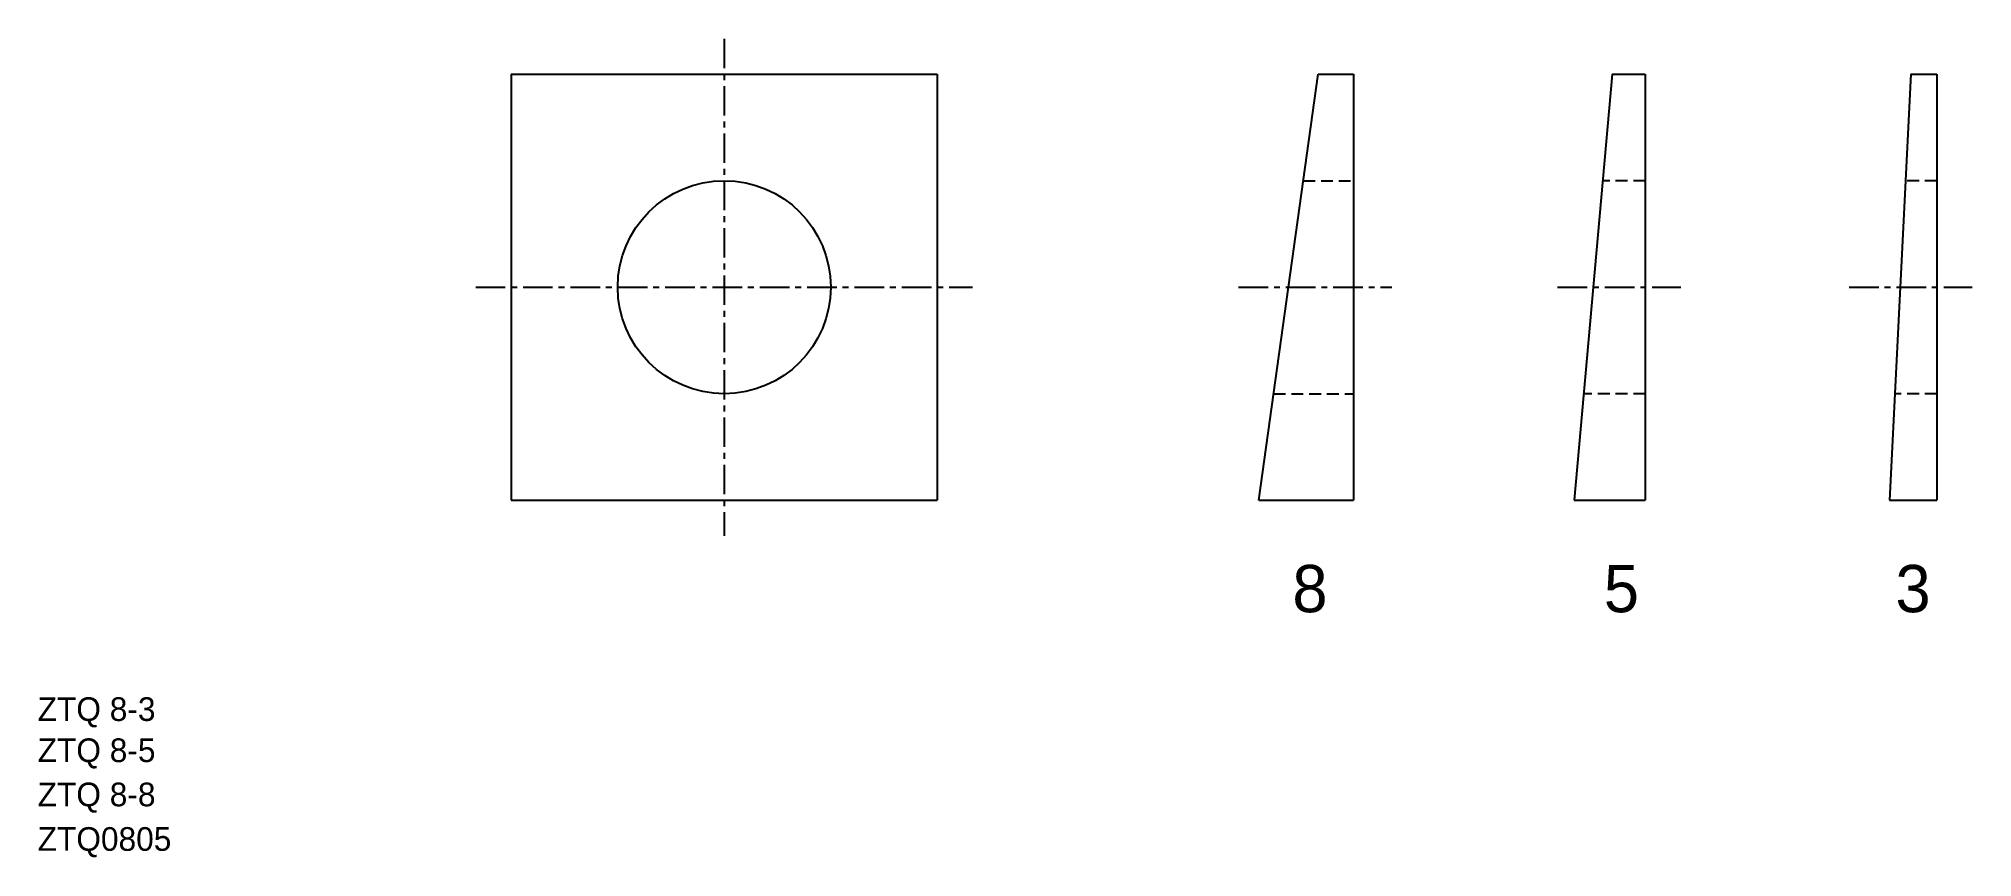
# Model space of a CAD drawing. Extents: x 2.5 to 84.2, y 2.2 to 36.8.
import ezdxf

# ---------------------------------------------------------------- set-up
doc = ezdxf.new("R2010")
doc.units = 0
doc.linetypes.add('CENTER', pattern=[2, 1.25, -0.25, 0.25, -0.25])
doc.linetypes.add('DASHED', pattern=[0.75, 0.5, -0.25])
doc.layers.get('0').update_dxf_attribs({"linetype": 'CONTINUOUS'})
doc.layers.add('CENTER', color=1, linetype='CENTER')

msp = doc.modelspace()

# ---------------------------------------------------------------- linework, layer by layer
at = {"color": 7, "linetype": 'CONTINUOUS'}
for p, q in [((22.507, 35.316), (40.507, 35.316)), ((22.507, 35.316), (22.507, 17.316)), ((40.507, 35.316), (40.507, 17.316)), ((54.093, 17.316), (56.593, 35.316)), ((56.593, 35.316), (58.093, 35.316)), ((58.093, 35.316), (58.093, 17.316)), ((69.013, 35.316), (67.413, 17.316)), ((69.013, 35.316), (70.413, 35.316)), ((70.413, 35.316), (70.413, 17.316)), ((81.634, 35.316), (80.734, 17.316)), ((81.634, 35.316), (82.734, 35.316)), ((82.734, 35.316), (82.734, 17.316)), ((22.507, 30.816), (22.507, 30.816)), ((22.507, 26.316), (22.507, 26.316)), ((22.507, 17.316), (40.507, 17.316)), ((54.093, 17.316), (58.093, 17.316)), ((67.413, 17.316), (70.413, 17.316)), ((80.734, 17.316), (82.734, 17.316))]:
    msp.add_line(p, q, dxfattribs=at)
at = {"color": 3, "linetype": 'DASHED'}
for p, q in [((55.968, 30.816), (58.093, 30.816)), ((70.413, 30.816), (68.613, 30.816)), ((82.734, 30.816), (81.409, 30.816)), ((54.718, 21.816), (58.093, 21.816)), ((70.413, 21.816), (67.813, 21.816)), ((82.734, 21.816), (80.959, 21.816))]:
    msp.add_line(p, q, dxfattribs=at)
at = {"color": 7, "linetype": 'CONTINUOUS'}
msp.add_circle((31.507, 26.316), 4.5, dxfattribs=at)
at = {"layer": 'CENTER', "color": 1, "linetype": 'CENTER'}
for p, q in [((31.507, 36.816), (31.507, 15.816)), ((21.007, 26.316), (41.994, 26.316)), ((53.234, 26.316), (59.716, 26.316)), ((66.708, 26.316), (71.913, 26.316)), ((79.028, 26.316), (84.234, 26.316))]:
    msp.add_line(p, q, dxfattribs=at)

# ---------------------------------------------------------------- texts
at = {"color": 7, "linetype": 'CONTINUOUS'}
for s, height, p in [('8', 2, (55.507, 12.581)), ('5', 2, (68.665, 12.581)), ('3', 2, (80.985, 12.581)), ('ZTQ 8-3', 1, (2.5, 7.988)), ('ZTQ 8-5', 1, (2.5, 6.25)), ('ZTQ 8-8', 1, (2.5, 4.382)), ('ZTQ0805', 1, (2.5, 2.5))]:
    msp.add_text(s, height=height, dxfattribs=at).set_placement(p)

doc.saveas('drawing.dxf')
